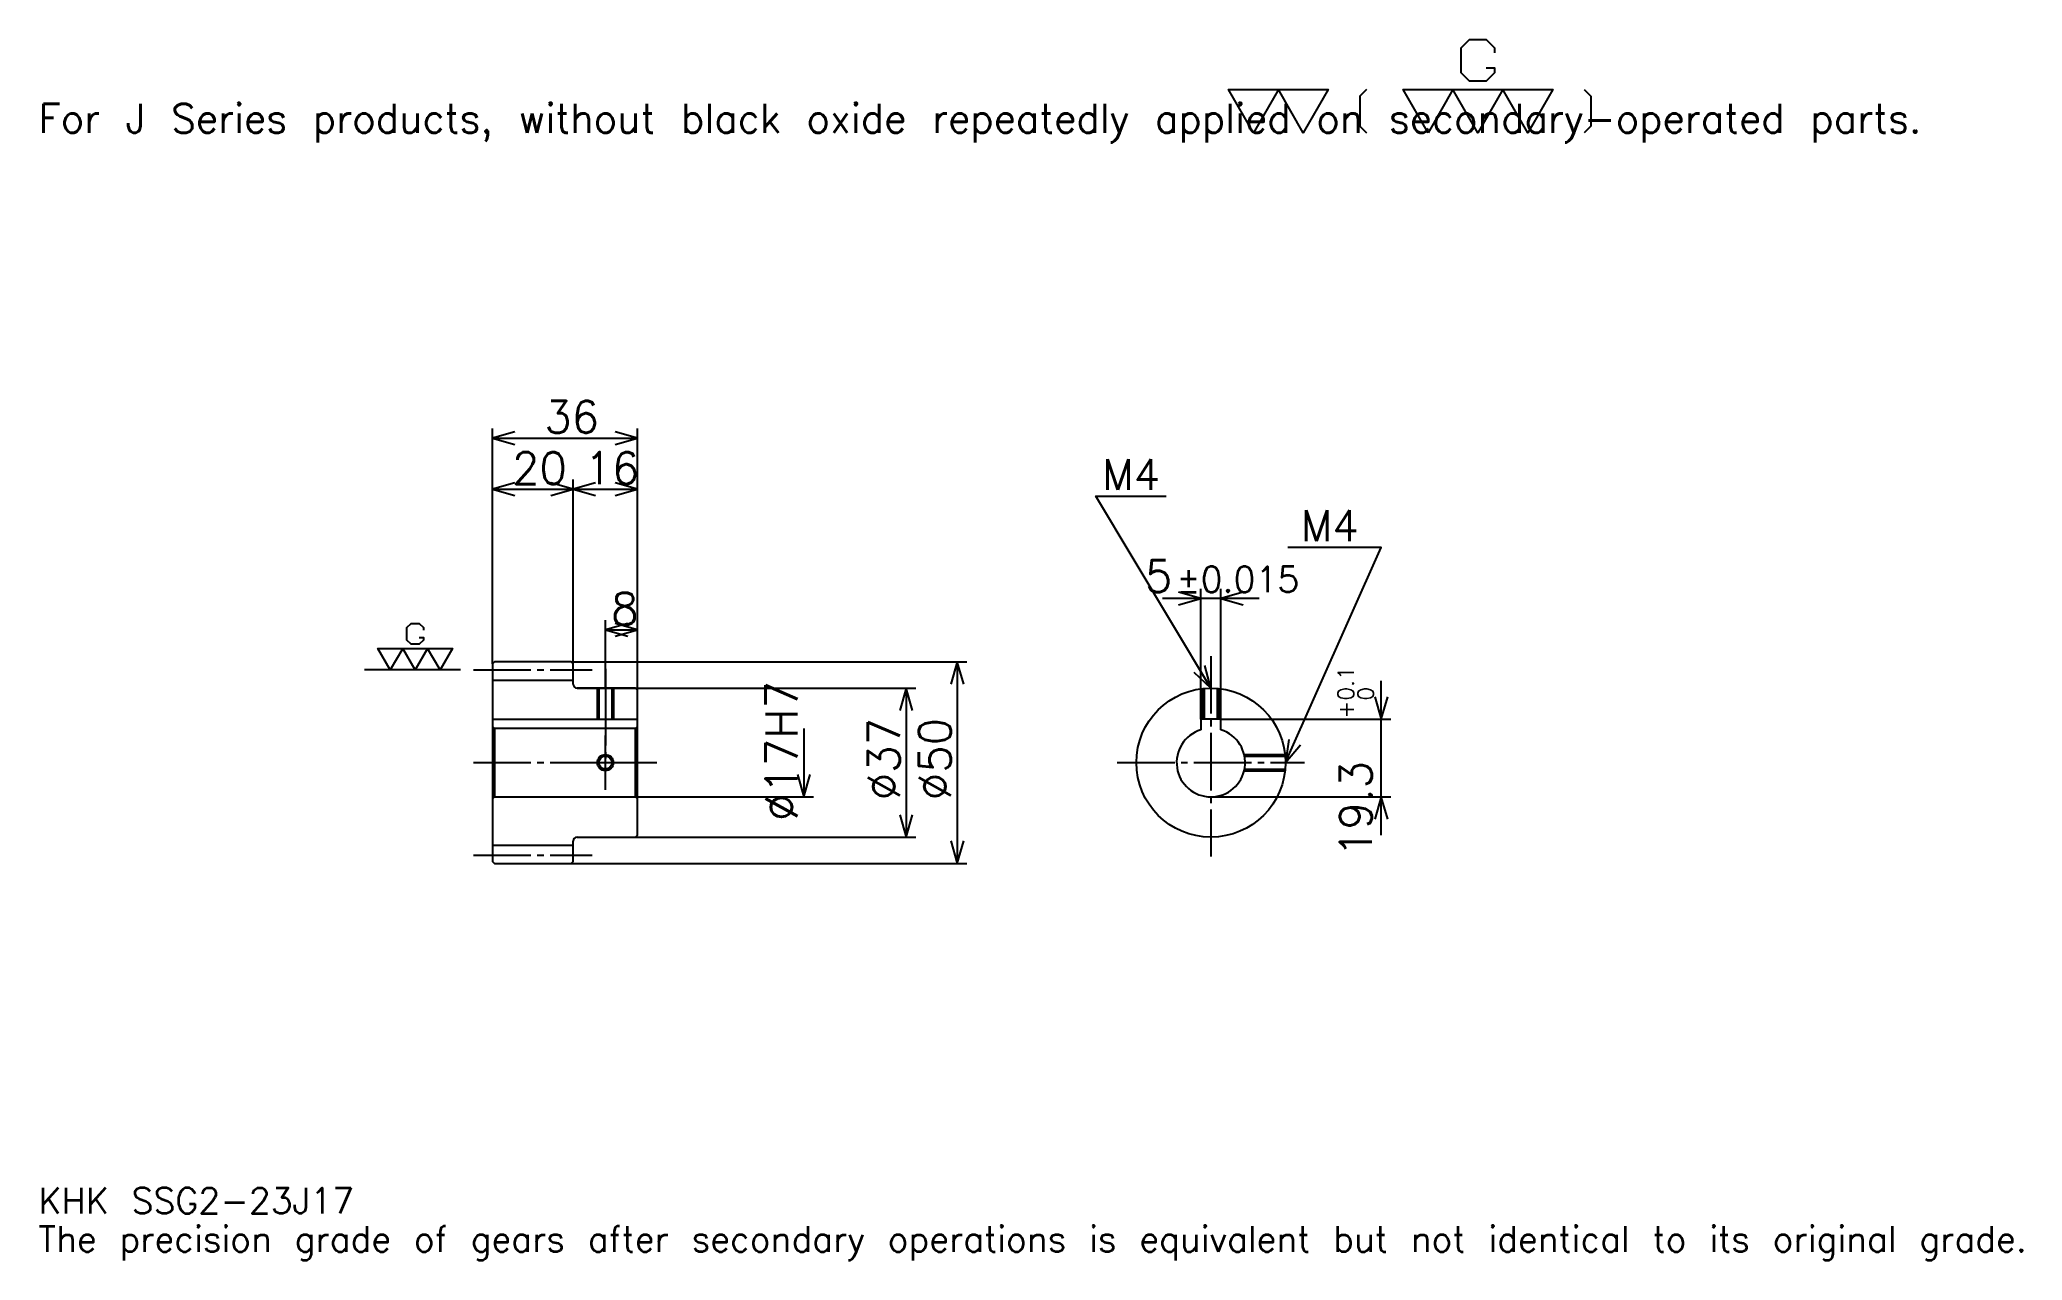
# Model space of a CAD drawing. Extents: x 16 to 508, y 6 to 309.
import ezdxf

# ---------------------------------------------------------------- set-up
doc = ezdxf.new("R2010")
doc.units = 0
doc.linetypes.add('DASHDOT', pattern=[19.04348, 14.282609, -1.586957, 1.586957, -1.586957])
doc.layers.get('0').update_dxf_attribs({"linetype": 'CONTINUOUS'})
doc.layers.add('DASHDOT', color=6, linetype='DASHDOT')
doc.styles.add('KANJI', font='TXT', dxfattribs={"bigfont": 'BIGFONT'})

msp = doc.modelspace()

# ---------------------------------------------------------------- linework, layer by layer
at = {"color": 5}
for p, q in [((128.543472, 154.336945), (128.543472, 212.260864)), ((164.543472, 154.336945), (164.543472, 212.260864)), ((128.543472, 209.880432), (164.543472, 209.880432)), ((128.543472, 197.184769), (148.543472, 197.184769)), ((148.543472, 154.336945), (148.543472, 199.565201)), ((148.543472, 197.184769), (164.543472, 197.184769)), ((304.32608, 140.136948), (304.32608, 172.434769)), ((309.32608, 140.136948), (309.32608, 172.434769)), ((318.847839, 170.054337), (294.804321, 170.054337)), ((156.543472, 154.336945), (156.543472, 164.652161)), ((156.543472, 162.271729), (164.543472, 162.271729)), ((128.543472, 153.836945), (128.543472, 154.336945)), ((148.043472, 154.336945), (164.543472, 154.336945)), ((148.543472, 153.836945), (148.543472, 154.336945)), ((156.543472, 147.836945), (156.543472, 154.336945)), ((156.543472, 147.836945), (156.543472, 154.336945)), ((164.543472, 154.336945), (246.271729, 154.336945)), ((164.543472, 147.336945), (164.543472, 154.336945)), ((243.891296, 154.336945), (243.891296, 104.336945)), ((149.543472, 147.836945), (164.543472, 147.836945)), ((164.543472, 147.836945), (233.57608, 147.836945)), ((231.195648, 147.836945), (231.195648, 110.836945)), ((349.130432, 111.315208), (349.130432, 149.658691)), ((205.804337, 137.836945), (205.804337, 120.836945)), ((309.32608, 140.136948), (351.510864, 140.136948)), ((164.543472, 120.836945), (208.184769, 120.836945)), ((306.82608, 120.836945), (351.510864, 120.836945)), ((149.543472, 110.836945), (164.543472, 110.836945)), ((164.543472, 110.836945), (233.57608, 110.836945)), ((148.043472, 104.336945), (164.543472, 104.336945)), ((164.543472, 104.336945), (246.271729, 104.336945))]:
    msp.add_line(p, q, dxfattribs=at)
at = {"color": 7}
msp.add_line((120.608688, 152.336945), (96.804344, 152.336945), dxfattribs=at)
at = {"color": 4}
for p, q in [((128.543472, 149.836945), (148.543472, 149.836945)), ((128.543472, 140.136948), (164.543472, 140.136948)), ((129.043472, 137.836945), (129.043472, 120.836945)), ((164.043472, 137.836945), (164.543472, 138.336945)), ((164.043472, 120.836945), (164.543472, 120.336945)), ((128.543472, 108.836945), (148.543472, 108.836945))]:
    msp.add_line(p, q, dxfattribs=at)
at = {"color": 7}
for points in [[(375.156525, 301.743896), (377.219543, 301.743896), (377.219543, 300.506073), (375.156525, 298.443024), (371.030426, 298.443024), (368.967377, 300.506073), (368.967377, 306.69519), (371.030426, 308.75824), (375.156525, 308.75824), (377.219543, 306.69519), (377.219543, 305.457367)], [(317.391296, 285.652161), (311.202179, 296.379974), (335.958679, 296.379974), (329.769562, 285.652161), (323.580414, 296.379974), (317.391296, 285.652161)], [(345.4487, 296.379974), (343.798248, 294.729553), (343.798248, 287.302582), (345.4487, 285.652161)], [(360.71521, 285.652161), (354.526062, 296.379974), (391.660858, 296.379974), (385.471741, 285.652161), (379.282593, 296.379974), (373.093475, 285.652161), (366.904358, 296.379974), (360.71521, 285.652161)], [(399.500427, 296.379974), (401.150848, 294.729553), (401.150848, 287.302582), (399.500427, 285.652161)], [(110.372818, 160.382812), (111.404343, 160.382812), (111.404343, 159.763901), (110.372818, 158.732376), (108.309776, 158.732376), (107.278259, 159.763901), (107.278259, 162.858459), (108.309776, 163.889984), (110.372818, 163.889984), (111.404343, 162.858459), (111.404343, 162.239563)], [(103.152168, 152.336945), (100.057602, 157.700851), (118.624992, 157.700851), (115.530426, 152.336945), (112.435867, 157.700851), (109.341301, 152.336945), (106.246735, 157.700851), (103.152168, 152.336945)]]:
    msp.add_lwpolyline(points, dxfattribs=at)
at = {"color": 5}
for points in [[(134.097824, 211.467377), (128.543472, 209.880432), (134.097824, 208.293457)], [(158.98912, 208.293457), (164.543472, 209.880432), (158.98912, 211.467377)], [(134.097824, 198.771729), (128.543472, 197.184769), (134.097824, 195.597809)], [(142.98912, 195.597809), (148.543472, 197.184769), (142.98912, 198.771729)], [(154.097824, 198.771729), (148.543472, 197.184769), (154.097824, 195.597809)], [(158.98912, 195.597809), (164.543472, 197.184769), (158.98912, 198.771729)], [(306.82608, 147.836945), (278.260864, 195.445648), (295.717407, 195.445648)], [(325.32608, 129.336945), (349.130432, 182.749985), (325.960876, 182.749985)], [(298.771729, 168.467377), (304.32608, 170.054337), (298.771729, 171.641296)], [(314.880432, 171.641296), (309.32608, 170.054337), (314.880432, 168.467377)], [(162.097824, 163.858688), (156.543472, 162.271729), (162.097824, 160.684769)], [(158.98912, 160.684769), (164.543472, 162.271729), (158.98912, 163.858688)], [(245.478256, 148.782593), (243.891296, 154.336945), (242.304337, 148.782593)], [(302.607605, 151.783279), (306.82608, 147.836945), (305.329193, 153.416245)], [(232.782608, 142.282593), (231.195648, 147.836945), (229.608688, 142.282593)], [(347.543457, 145.691284), (349.130432, 140.136948), (350.717407, 145.691284)], [(326.137573, 135.056274), (325.32608, 129.336945), (329.036621, 133.764267)], [(204.217377, 126.391296), (205.804337, 120.836945), (207.391296, 126.391296)], [(350.717407, 115.2826), (349.130432, 120.836945), (347.543457, 115.2826)], [(229.608688, 116.391296), (231.195648, 110.836945), (232.782608, 116.391296)], [(242.304337, 109.891296), (243.891296, 104.336945), (245.478256, 109.891296)]]:
    msp.add_lwpolyline(points, dxfattribs=at)
at = {"color": 4}
for points in [[(148.543472, 148.836945), (148.543472, 153.836945), (148.043472, 154.336945), (129.043472, 154.336945), (128.543472, 153.836945), (128.543472, 120.336945)], [(149.543472, 110.836945), (164.043472, 110.836945), (164.543472, 111.336945), (164.543472, 147.336945), (164.043472, 147.836945), (149.543472, 147.836945)], [(154.543472, 147.836945), (154.543472, 140.136948)], [(154.923477, 147.836945), (154.923477, 140.136948)], [(158.163467, 147.836945), (158.163467, 140.136948)], [(158.543472, 147.836945), (158.543472, 140.136948)], [(304.82608, 140.136948), (304.82608, 147.728516)], [(305.206085, 140.136948), (305.206085, 147.765884)], [(308.446075, 140.136948), (308.446075, 147.765884)], [(308.82608, 140.136948), (308.82608, 147.728516)], [(128.543472, 120.336945), (129.043472, 120.836945), (164.043472, 120.836945), (164.043472, 137.836945), (129.043472, 137.836945), (128.543472, 138.336945)], [(309.32608, 137.460983), (309.32608, 140.136948), (304.32608, 140.136948), (304.32608, 137.460983)], [(315.087433, 131.336945), (325.217651, 131.336945)], [(315.170288, 130.95694), (325.255005, 130.95694)], [(315.087433, 127.336945), (325.217651, 127.336945)], [(315.170288, 127.716942), (325.255005, 127.716942)], [(128.543472, 120.336945), (128.543472, 104.836945), (129.043472, 104.336945), (148.043472, 104.336945), (148.543472, 104.836945), (148.543472, 109.836945)]]:
    msp.add_lwpolyline(points, dxfattribs=at)
for centre, radius in [((306.82608, 129.336945), 18.5), ((156.543472, 129.336945), 1.62)]:
    msp.add_circle(centre, radius, dxfattribs=at)
at = {"color": 7}
msp.add_circle((156.543472, 129.336945), 2, dxfattribs=at)
at = {"color": 4}
for centre, radius, start, end in [((149.543472, 148.836945), 1, 180, 270), ((306.82608, 129.336945), 8.5, 107.10463483, 72.89536517), ((149.543472, 109.836945), 1, 90, 180)]:
    msp.add_arc(centre, radius, start, end, dxfattribs=at)
at = {"layer": 'DASHDOT', "color": 7}
for p, q in [((306.82608, 155.771729), (306.82608, 106.076073)), ((123.7826, 152.336945), (153.304337, 152.336945)), ((156.543472, 147.836945), (156.543472, 129.336945)), ((123.7826, 129.336945), (169.304337, 129.336945)), ((283.565216, 129.336945), (330.086945, 129.336945)), ((123.7826, 106.336945), (153.304337, 106.336945))]:
    msp.add_line(p, q, dxfattribs=at)
for points in [[(156.543472, 152.597809), (156.543472, 135.376068)], [(156.543472, 122.576073), (156.543472, 136.097809)], [(149.782608, 129.336945), (163.304337, 129.336945)]]:
    msp.add_lwpolyline(points, dxfattribs=at)

# ---------------------------------------------------------------- texts
at = {"color": 7, "style": 'KANJI'}
for s, height, p in [('For J Series products, without black oxide repeatedly applied on secondary-operated parts.', 7.141304, (15.869565, 285.652161)), ('36', 7.934783, (141.385864, 211.149994)), ('20', 7.934783, (133.385864, 198.45433)), ('16', 7.934783, (151.385864, 198.45433)), ('M4', 7.617392, (279.847839, 197.032593)), ('M4', 7.617392, (329.134766, 184.336945)), ('5', 7.934783, (290.447113, 171.641296)), ('%%p0.015', 6.347826, (298.301575, 171.641296)), ('8', 7.934783, (157.964661, 163.54129)), ('KHK SSG2-23J17', 6.347826, (15.869565, 17.456522)), ('The precision grade of gears after secondary operations is equivalent but not identical to its original grade.', 6.347826, (15.869565, 7.934783))]:
    msp.add_text(s, height=height, dxfattribs=at).set_placement(p)
for s, height, p in [('%%c17H7', 7.934783, (204.217377, 114.855965)), ('0.1', 3.967391, (342.306519, 144.720398)), ('+', 3.967391, (342.306519, 140.276917)), ('0', 3.967391, (347.226074, 144.720398)), ('%%c37', 7.934783, (229.608688, 120.013573)), ('%%c50', 7.934783, (242.304337, 120.01358)), ('19.3', 7.934783, (346.75, 105.932037))]:
    msp.add_text(s, height=height, rotation=90, dxfattribs=at).set_placement(p)

doc.saveas('drawing.dxf')
